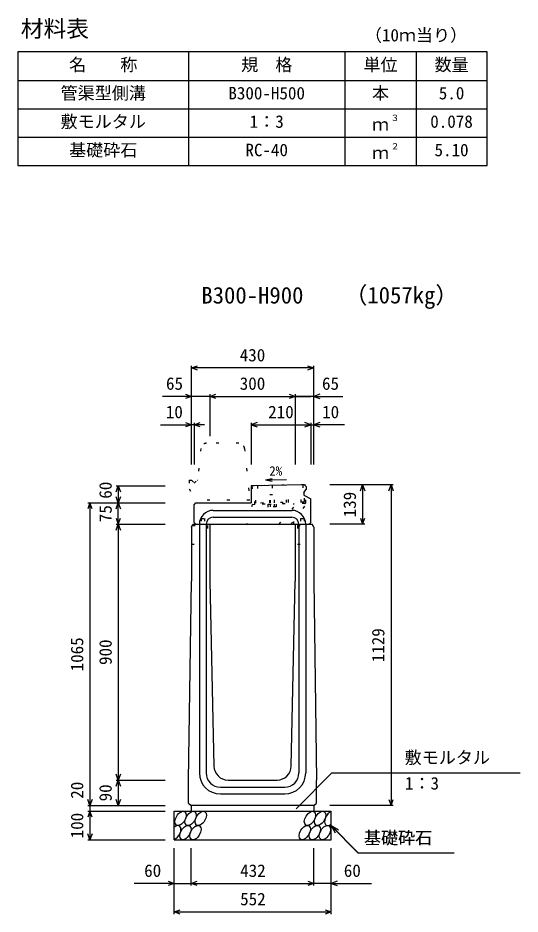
# Model space of a CAD drawing. Units: millimetres, scale not verified. Extents: x -12600 to 12600, y -5940 to 5940.
# Drawn here: x 4875 to 6641, y -430 to 2723 of the extents above; entities that cross this region are included whole.
import ezdxf
from ezdxf.enums import TextEntityAlignment as Align

# ---------------------------------------------------------------- set-up
doc = ezdxf.new("R2010")
doc.units = ezdxf.units.MM
doc.header["$LTSCALE"] = 40
doc.linetypes.add('DOTTED', pattern=[1.75, 0.25, -1.5])
for name, color, linetype, lineweight in [('0-0_DIM', 7, 'Continuous', 25), ('0-2_HATCH', 6, 'Continuous', 25), ('0-3_HYO', 3, 'Continuous', 25), ('0-4_HYO2', 4, 'Continuous', 25), ('0-5_OUTLINE', 3, 'Continuous', 25), ('0-6_OUTLINE2', 4, 'Continuous', 25), ('0-7_TXT', 7, 'Continuous', 25)]:
    doc.layers.add(name, color=color, linetype=linetype, lineweight=lineweight)
doc.styles.add('ＭＳ ゴシック', font='')
doc.styles.get('ＭＳ ゴシック').set_extended_font_data('MS Gothic')

msp = doc.modelspace()

# ---------------------------------------------------------------- linework, layer by layer
at = {"layer": '0-0_DIM'}
for p, q in [((5485, 1151.46), (5485, 1498.96)), ((5915, 1491.46), (5485, 1491.46)), ((5915, 1151.46), (5915, 1498.96)), ((5485, 1391.46), (5383.02, 1391.46)), ((5550, 1391.46), (5485, 1391.46)), ((5550, 1398.96), (5550, 1251.46)), ((5550, 1391.46), (5850, 1391.46)), ((5850, 1398.96), (5850, 1151.46)), ((5850, 1391.46), (5905, 1391.46)), ((5915, 1391.46), (5850, 1391.46)), ((5915, 1391.46), (6016.98, 1391.46)), ((5495, 1298.96), (5495, 1151.46)), ((5695, 1298.96), (5695, 1151.46)), ((5905, 1298.96), (5905, 1151.46)), ((5376.62, 1291.46), (5485, 1291.46)), ((5495, 1291.46), (5485, 1291.46)), ((5531.3, 1291.46), (5495, 1291.46)), ((5695, 1291.46), (5905, 1291.46)), ((5905, 1291.46), (5915, 1291.46)), ((6023.38, 1291.46), (5915, 1291.46)), ((5220.5, 1076.46), (5393, 1076.46)), ((5228, 1076.46), (5228, 1016.46)), ((6194.5, 1080.46), (5972, 1080.46)), ((6087, 1080.46), (6087, 941.46)), ((6187, 1080.46), (6187, -48.54)), ((5120.5, 1016.46), (5393, 1016.46)), ((5128, 1016.46), (5128, -48.54)), ((5228, 941.46), (5228, 1016.46)), ((5220.5, 941.46), (5393, 941.46)), ((5228, 941.46), (5228, 41.46)), ((6094.5, 941.46), (5972, 941.46)), ((5853.11, -59.35), (5979.34, 66.89)), ((5979.34, 66.89), (6640.81, 66.89)), ((5220.5, 41.46), (5393, 41.46)), ((5228, 41.46), (5228, -48.54)), ((5120.5, -48.54), (5393, -48.54)), ((5128, -48.54), (5128, -68.54)), ((6194.5, -48.54), (5972, -48.54)), ((5120.5, -68.54), (5393, -68.54)), ((5128, -68.54), (5128, -168.54)), ((5975, -118.54), (6070.76, -214.29)), ((5976, -118.54), (6071.76, -214.29)), ((5976, -118.54), (6001.98, -133.54)), ((5976, -118.54), (5991, -144.52)), ((5120.5, -168.54), (5393, -168.54)), ((5424, -429.9), (5424, -198.54)), ((5484, -329.9), (5484, -198.54)), ((5916, -329.9), (5916, -198.54)), ((5976, -429.9), (5976, -198.54)), ((6070.76, -214.29), (6408.31, -214.29)), ((6071.76, -214.29), (6409.31, -214.29)), ((5425, -322.4), (5283.21, -322.4)), ((5424, -322.4), (5484, -322.4)), ((5484, -322.4), (5916, -322.4)), ((5976, -322.4), (5916, -322.4)), ((5976, -322.4), (6117.79, -322.4)), ((5424, -422.4), (5976, -422.4))]:
    msp.add_line(p, q, dxfattribs=at)
for points in [[(5506.14, 1483.77), (5485, 1491.46), (5506.14, 1499.16)], [(5893.86, 1499.16), (5915, 1491.46), (5893.86, 1483.77)], [(5463.86, 1399.16), (5485, 1391.46), (5463.86, 1383.77)], [(5571.14, 1383.77), (5550, 1391.46), (5571.14, 1399.16)], [(5828.86, 1399.16), (5850, 1391.46), (5828.86, 1383.77)], [(5936.14, 1399.16), (5915, 1391.46), (5936.14, 1383.77)], [(5463.86, 1299.16), (5485, 1291.46), (5463.86, 1283.77)], [(5516.14, 1283.77), (5495, 1291.46), (5516.14, 1299.16)], [(5716.14, 1299.16), (5695, 1291.46), (5716.14, 1283.77)], [(5883.86, 1283.77), (5905, 1291.46), (5883.86, 1299.16)], [(5936.14, 1299.16), (5915, 1291.46), (5936.14, 1283.77)], [(5220.3, 1055.32), (5228, 1076.46), (5235.7, 1055.32)], [(6079.3, 1059.32), (6087, 1080.46), (6094.7, 1059.32)], [(6179.3, 1059.32), (6187, 1080.46), (6194.7, 1059.32)], [(5135.7, 995.32), (5128, 1016.46), (5120.3, 995.32)], [(5235.7, 1037.61), (5228, 1016.46), (5220.3, 1037.61)], [(5220.3, 995.32), (5228, 1016.46), (5235.7, 995.32)], [(5220.3, 962.61), (5228, 941.46), (5235.7, 962.61)], [(6079.3, 962.61), (6087, 941.46), (6094.7, 962.61)], [(5220.3, 920.32), (5228, 941.46), (5235.7, 920.32)], [(5235.7, 62.61), (5228, 41.46), (5220.3, 62.61)], [(5220.3, 20.32), (5228, 41.46), (5235.7, 20.32)], [(5135.7, -27.39), (5128, -48.54), (5120.3, -27.39)], [(5235.7, -27.39), (5228, -48.54), (5220.3, -27.39)], [(6179.3, -27.39), (6187, -48.54), (6194.7, -27.39)], [(5135.7, -89.68), (5128, -68.54), (5120.3, -89.68)], [(5135.7, -147.39), (5128, -168.54), (5120.3, -147.39)], [(5402.86, -314.71), (5424, -322.4), (5402.86, -330.1)], [(5505.14, -330.1), (5484, -322.4), (5505.14, -314.71)], [(5894.86, -314.71), (5916, -322.4), (5894.86, -330.1)], [(5997.14, -314.71), (5976, -322.4), (5997.14, -330.1)], [(5445.14, -430.1), (5424, -422.4), (5445.14, -414.71)], [(5954.86, -414.71), (5976, -422.4), (5954.86, -430.1)]]:
    msp.add_lwpolyline(points, dxfattribs=at)
at = {"layer": '0-2_HATCH', "linetype": 'DOTTED'}
for p, q in [((5882.46, 1080.32), (5706, 1076.69)), ((5708.35, 1011.22), (5707, 1076.71)), ((5711.25, 1015.78), (5710, 1076.77)), ((5717, 1076.91), (5718.25, 1015.92)), ((5763.24, 1016.85), (5761.99, 1077.84)), ((5768.98, 1077.98), (5770.24, 1017)), ((5819.23, 1018.01), (5817.97, 1078.99)), ((5826.23, 1018.15), (5824.97, 1079.14)), ((5871.22, 1019.08), (5869.96, 1080.07)), ((5876.96, 1080.21), (5878.22, 1019.22)), ((5881.46, 1080.3), (5885.96, 1080.4)), ((5882.63, 1023.81), (5881.46, 1080.3)), ((5887.25, 1017.91), (5885.96, 1080.4)), ((5776.87, 1017.13), (5776.27, 1046.13)), ((5878.22, 1019.22), (5708.26, 1015.72)), ((5884.31, 1014.85), (5708.35, 1011.22)), ((5762.04, 1012.33), (5762.24, 1002.33)), ((5775.89, 1012.61), (5776.1, 1002.61))]:
    msp.add_line(p, q, dxfattribs=at)
for points in [[(5706, 1076.69), (5698, 1076.52), (5699.34, 1011.53), (5708.34, 1011.72)], [(5760.87, 1016.8), (5760.28, 1045.8), (5776.27, 1046.13)]]:
    msp.add_lwpolyline(points, dxfattribs=at)
msp.add_lwpolyline([(5755.11, 1012.18), (5782.82, 1012.76), (5783.03, 1002.76), (5755.32, 1002.19)], close=True, dxfattribs=at)
for centre, radius in [((5878.13, 1023.72), 4.5), ((5884.25, 1017.85), 3)]:
    msp.add_arc(centre, radius, 271.18119, 1.18119, dxfattribs=at)
at = {"layer": '0-2_HATCH'}
for centre in [(5446.89, -93.54), (5482.37, -93.54), (5517.84, -93.54), (5902.05, -93.54), (5937.52, -93.54), (5463.77, -143.54), (5499.25, -143.54), (5883.45, -143.54), (5918.93, -143.54), (5954.41, -143.54)]:
    msp.add_ellipse(centre, major_axis=(14.54, 23.54), ratio=0.5792, dxfattribs=at)
for centre, start_param, end_param in [((5973, -93.54), 0.6666252, 4.1103269), ((5428.3, -143.54), 3.7419964, 7.318141)]:
    msp.add_ellipse(centre, major_axis=(14.54, 23.54), ratio=0.5792, start_param=start_param, end_param=end_param, dxfattribs=at)
at = {"layer": '0-3_HYO'}
for p, q in [((5475, 2603.36), (5475, 2203.36)), ((6025, 2603.36), (6025, 2203.36)), ((6275, 2603.36), (6275, 2203.36)), ((4875, 2503.36), (6525, 2503.36))]:
    msp.add_line(p, q, dxfattribs=at)
msp.add_lwpolyline([(4875, 2203.36), (6525, 2203.36), (6525, 2603.36), (4875, 2603.36)], close=True, dxfattribs=at)
at = {"layer": '0-4_HYO2'}
for p, q in [((4875, 2403.36), (6525, 2403.36)), ((4875, 2303.36), (6525, 2303.36))]:
    msp.add_line(p, q, dxfattribs=at)
at = {"layer": '0-5_OUTLINE', "linetype": 'DOTTED'}
for p, q in [((5518.19, 1208.41), (5507, 1096.46)), ((5651.9, 1226.46), (5538.1, 1226.46)), ((5671.8, 1208.45), (5690, 1026.46)), ((5477, 1096.46), (5477, 1066.46)), ((5477, 1096.46), (5485, 1096.46)), ((5477, 1066.46), (5500, 1026.46)), ((5690, 1026.46), (5500, 1026.46))]:
    msp.add_line(p, q, dxfattribs=at)
at = {"layer": '0-5_OUTLINE'}
for p, q in [((5883, 1080.34), (5695, 1076.46)), ((5695, 1076.46), (5695, 1016.46)), ((5883, 1080.34), (5889, 1074.46)), ((5889, 1074.46), (5889, 1063.46)), ((5880, 1053.46), (5889, 1063.46)), ((5880, 1053.46), (5880, 1043.46)), ((5880, 1043.46), (5905, 1030.46)), ((5495, 1010.46), (5501, 1016.46)), ((5495, 947.46), (5495, 1010.46)), ((5501, 1016.46), (5695, 1016.46)), ((5905, 947.46), (5905, 1030.46)), ((5495, 947.46), (5501, 941.46)), ((5899, 941.46), (5905, 947.46)), ((5485, 931.46), (5490, 941.46)), ((5485, 931.46), (5485, 741.46)), ((5490, 941.46), (5910, 941.46)), ((5550, 941.46), (5550, 741.46)), ((5850, 941.46), (5850, 741.46)), ((5915, 931.46), (5910, 941.46)), ((5915, 931.46), (5915, 741.46)), ((5475, 41.46), (5485, 741.46)), ((5550, 741.46), (5563.95, 90.39)), ((5836.05, 90.39), (5850, 741.46)), ((5915, 741.46), (5925, 41.46)), ((5475, -39.54), (5475, 41.46)), ((5613.94, 41.46), (5786.06, 41.46)), ((5925, -39.54), (5925, 41.46)), ((5475, -39.54), (5484, -48.54)), ((5916, -48.54), (5484, -48.54)), ((5484, -48.54), (5484, -68.54)), ((5916, -48.54), (5925, -39.54)), ((5916, -48.54), (5916, -68.54)), ((5424, -68.54), (5976, -68.54)), ((5424, -168.54), (5424, -68.54)), ((5976, -168.54), (5976, -68.54)), ((5424, -168.54), (5976, -168.54))]:
    msp.add_line(p, q, dxfattribs=at)
at = {"layer": '0-5_OUTLINE', "linetype": 'DOTTED'}
msp.add_lwpolyline([(5485, 1096.46), (5495, 1086.46), (5505, 1096.46), (5507, 1096.46)], dxfattribs=at)
for centre, start, end in [((5538.1, 1206.46), 90, 174.40835), ((5651.9, 1206.46), 4.08463, 90)]:
    msp.add_arc(centre, 20, start, end, dxfattribs=at)
at = {"layer": '0-5_OUTLINE'}
for centre, start, end in [((5613.94, 91.46), 181.22758, 269.80012), ((5786.06, 91.46), 270, 358.77242)]:
    msp.add_arc(centre, 50, start, end, dxfattribs=at)
at = {"layer": '0-6_OUTLINE2', "linetype": 'DOTTED'}
for p, q in [((5793.11, 941.46), (5881.47, 1042.7)), ((5699.33, 1012.04), (5680, 941.46)), ((5835.65, 941.46), (5903.37, 1031.31)), ((5845, 941.46), (5845, 1014.04)), ((5519, 961.96), (5531, 961.96)), ((5519, 961.96), (5519, 936.96)), ((5531, 961.96), (5531, 936.96)), ((5869, 961.96), (5881, 961.96)), ((5869, 961.96), (5869, 936.96)), ((5881, 961.96), (5881, 936.96)), ((5487.75, 936.96), (5542, 936.96)), ((5542, 936.96), (5542, 871.46)), ((5858, 936.96), (5912.25, 936.96)), ((5485, 871.46), (5542, 871.46))]:
    msp.add_line(p, q, dxfattribs=at)
at = {"layer": '0-6_OUTLINE2'}
for p, q in [((5562, 990.46), (5838, 990.46)), ((5562, 966.46), (5838, 966.46)), ((5513, 941.46), (5513, 66.46)), ((5537, 941.46), (5537, 66.46)), ((5863, 941.46), (5863, 66.46)), ((5887, 941.46), (5887, 66.46)), ((5587, 16.46), (5813, 16.46)), ((5587, -7.54), (5813, -7.54))]:
    msp.add_line(p, q, dxfattribs=at)
at = {"layer": '0-6_OUTLINE2', "linetype": 'DOTTED'}
msp.add_lwpolyline([(5858, 936.96), (5858, 871.46), (5915, 871.46)], dxfattribs=at)
at = {"layer": '0-6_OUTLINE2'}
for centre, radius, start, end in [((5562, 941.46), 49, 90, 180), ((5838, 941.46), 49, 0, 90), ((5562, 941.46), 25, 90, 180), ((5838, 941.46), 25, 0, 90), ((5587, 66.46), 74, 180, 270), ((5587, 66.46), 50, 180, 270), ((5813, 66.46), 50, 270, 0), ((5813, 66.46), 74, 270, 0)]:
    msp.add_arc(centre, radius, start, end, dxfattribs=at)
at = {"layer": '0-7_TXT'}
for q in [(5768.74, 1102.04), (5819.33, 1098.83), (5768.9, 1093.71)]:
    msp.add_line((5745.19, 1097.42), q, dxfattribs=at)

# ---------------------------------------------------------------- texts
at = {"layer": '0-0_DIM', "style": 'ＭＳ ゴシック'}
for s, p in [('430', (5655, 1501.46)), ('65', (5395.68, 1401.46)), ('300', (5655, 1401.46)), ('65', (5944.32, 1401.46)), ('10', (5395.16, 1301.46)), ('210', (5755, 1301.46)), ('10', (5944.84, 1301.46)), ('敷モルタル', (6234.94, 85.62)), ('1：3', (6235.94, -5.07)), ('基礎砕石', (6091.32, -197.12)), ('基礎砕石', (6092.32, -197.12)), ('60', (5319, -312.4)), ('432', (5656.54, -312.4)), ('60', (6021, -312.4)), ('552', (5656.54, -412.4))]:
    msp.add_text(s, height=43.99, dxfattribs=at).set_placement(p, align=Align.BOTTOM_LEFT)
for s, p in [('60', (5218, 1031.46)), ('139', (6077, 965.96)), ('75', (5218, 948.96)), ('1129', (6177, 455.96)), ('1065', (5118, 423.96)), ('900', (5218, 446.46)), ('20', (5118, -24.22)), ('90', (5218, -33.54)), ('100', (5118, -163.54))]:
    msp.add_text(s, height=43.99, rotation=90, dxfattribs=at).set_placement(p, align=Align.BOTTOM_LEFT)
at = {"layer": '0-7_TXT', "style": 'ＭＳ ゴシック'}
for s, height, p in [('材料表', 58.65, (4885, 2638.36)), ('（10ｍ当り）', 43.99, (6095, 2627.36)), ('名\u3000\u3000称', 43.99, (5055, 2523.36)), ('規\u3000格', 43.99, (5660, 2523.36)), ('単位', 43.99, (6090, 2523.36)), ('数量', 43.99, (6340, 2523.36)), ('管渠型側溝', 43.99, (5025, 2423.36)), ('B300-H500', 43.99, (5615, 2423.36)), ('本', 43.99, (6120, 2423.36)), ('5.0', 43.99, (6355, 2423.36)), ('敷モルタル', 43.99, (5025, 2323.36)), ('1：3', 43.99, (5690, 2323.36)), ('３', 21.99, (6185.54, 2353.73)), ('0.078', 43.99, (6325, 2323.36)), ('ｍ', 43.99, (6120, 2313.36)), ('基礎砕石', 43.99, (5055, 2223.36)), ('RC-40', 43.99, (5675, 2223.36)), ('２', 21.99, (6185.54, 2253.73)), ('5.10', 43.99, (6340, 2223.36)), ('ｍ', 43.99, (6120, 2213.36)), ('B300-H900', 58.65, (5520, 1700.44)), ('（1057kg）', 58.65, (6023.7, 1700.84)), ('2%', 32.99, (5759.14, 1102.9))]:
    msp.add_text(s, height=height, dxfattribs=at).set_placement(p, align=Align.BOTTOM_LEFT)

doc.saveas('drawing.dxf')
